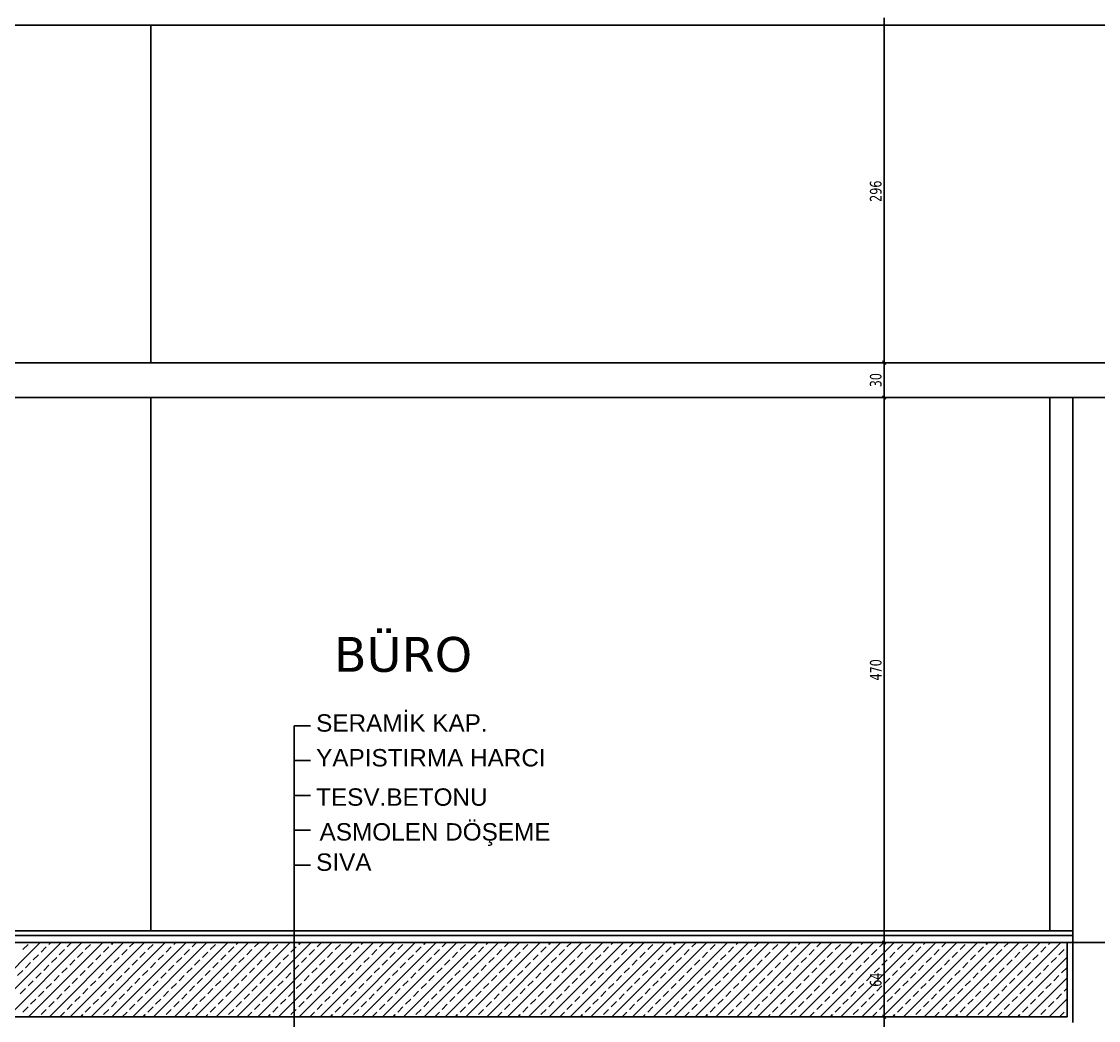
# Model space of a CAD drawing. Header units: millimetres. Extents: x 43168.9 to 43194.6, y -25545.1 to -25543.4.
# Drawn here: x 43184.7564 to 43184.9421, y -25544.32 to -25544.1477 of the extents above; entities that cross this region are included whole.
import ezdxf
from ezdxf.enums import TextEntityAlignment as Align

# ---------------------------------------------------------------- set-up
doc = ezdxf.new("R2010")
doc.units = ezdxf.units.MM
doc.header["$LTSCALE"] = 200
doc.linetypes.add('kesit_$0$HIDDEN2', pattern=[0.1875, 0.125, -0.0625])
for name, color, linetype in [('cam_sgh', 1, 'Continuous'), ('gor-4_sgh', 17, 'Continuous'), ('kaplama-gnl_sgh', 30, 'Continuous'), ('kesit_$0$izd-alt_sgh', 8, 'kesit_$0$HIDDEN2'), ('kolon-b.a_sgh', 6, 'Continuous'), ('metal-mal._sgh', 122, 'Continuous'), ('olcuic_sgh', 183, 'Continuous'), ('siva_sgh', 145, 'Continuous'), ('tarama-betonarme_sgh', 223, 'Continuous'), ('yazi-mahal_sgh', 12, 'Continuous'), ('yazi-malz_sgh', 7, 'Continuous')]:
    doc.layers.add(name, color=color, linetype=linetype)
doc.styles.add('1-200', font='arial.ttf', dxfattribs={"height": 60})
doc.styles.add('dim', font='VERDANA.TTF', dxfattribs={"width": 0.7})
doc.styles.add('text1', font='VERDANA.TTF')

msp = doc.modelspace()

# ---------------------------------------------------------------- linework, layer by layer
at = {"color": 0, "linetype": 'ByBlock', "lineweight": -2}
for p, q in [((43184.90546, -25544.20686), (43184.90486, -25544.20626)), ((43184.90486, -25544.20626), (43184.90546, -25544.20686)), ((43184.90546, -25544.21286), (43184.90486, -25544.21226)), ((43184.90486, -25544.21226), (43184.90546, -25544.21286)), ((43184.90546, -25544.30686), (43184.90486, -25544.30626)), ((43184.90486, -25544.30626), (43184.90546, -25544.30686)), ((43184.90546, -25544.31966), (43184.90486, -25544.31906)), ((43184.90486, -25544.31906), (43184.90546, -25544.31966))]:
    msp.add_line(p, q, dxfattribs=at)
at = {"layer": 'cam_sgh'}
for p, q in [((43184.93371, -25544.30456), (43184.93371, -25544.21256)), ((43184.93771, -25544.30456), (43184.93771, -25544.21256))]:
    msp.add_line(p, q, dxfattribs=at)
at = {"layer": 'gor-4_sgh'}
for p, q in [((43184.77869, -25544.14836), (43184.77869, -25544.20656)), ((43184.77869, -25544.21256), (43184.77869, -25544.30456))]:
    msp.add_line(p, q, dxfattribs=at)
at = {"layer": 'kaplama-gnl_sgh'}
for p, q in [((43184.65169, -25544.30456), (43184.93771, -25544.30456)), ((43184.92669, -25544.30456), (43184.65169, -25544.30456)), ((43184.65169, -25544.30536), (43184.93771, -25544.30536)), ((43184.92669, -25544.30536), (43184.65169, -25544.30536))]:
    msp.add_line(p, q, dxfattribs=at)
at = {"layer": 'kesit_$0$izd-alt_sgh'}
for p, q in [((43185.17869, -25544.20656), (43183.58059, -25544.20656)), ((43185.17869, -25544.30656), (43183.58059, -25544.30656))]:
    msp.add_line(p, q, dxfattribs=at)
at = {"layer": 'kolon-b.a_sgh'}
for p, q in [((43184.53869, -25544.30656), (43184.93671, -25544.30656)), ((43184.93671, -25544.30656), (43184.93671, -25544.31296)), ((43184.93671, -25544.31296), (43184.93671, -25544.31296)), ((43184.93671, -25544.31296), (43184.93671, -25544.31936)), ((43184.93671, -25544.31936), (43184.53309, -25544.31936)), ((43184.93671, -25544.31936), (43184.93671, -25544.31936))]:
    msp.add_line(p, q, dxfattribs=at)
at = {"layer": 'metal-mal._sgh'}
for p, q in [((43184.44929, -25544.20656), (43185.05671, -25544.20656)), ((43184.43769, -25544.21256), (43185.05671, -25544.21256))]:
    msp.add_line(p, q, dxfattribs=at)
at = {"layer": 'olcuic_sgh'}
for p, q in [((43184.90516, -25544.20681), (43184.90516, -25544.14711)), ((43184.90816, -25544.20656), (43184.90456, -25544.20656)), ((43184.90816, -25544.20656), (43184.90456, -25544.20656)), ((43184.90516, -25544.21281), (43184.90516, -25544.20631)), ((43184.90816, -25544.21256), (43184.90456, -25544.21256)), ((43184.90816, -25544.21256), (43184.90456, -25544.21256)), ((43184.90516, -25544.30681), (43184.90516, -25544.21231)), ((43184.90816, -25544.30656), (43184.90456, -25544.30656)), ((43184.90816, -25544.30656), (43184.90456, -25544.30656)), ((43184.90516, -25544.31961), (43184.90516, -25544.30631)), ((43184.90516, -25544.42681), (43184.90516, -25544.31911)), ((43184.90816, -25544.31936), (43184.90456, -25544.31936)), ((43184.90816, -25544.31936), (43184.90456, -25544.31936))]:
    msp.add_line(p, q, dxfattribs=at)
at = {"layer": 'siva_sgh'}
for p, q in [((43184.54209, -25544.14836), (43185.11969, -25544.14836)), ((43184.93771, -25544.32036), (43184.93771, -25544.30456))]:
    msp.add_line(p, q, dxfattribs=at)
at = {"layer": 'tarama-betonarme_sgh'}
for p, q in [((43184.74682, -25544.31936), (43184.75962, -25544.30656)), ((43184.75041, -25544.31936), (43184.76321, -25544.30656)), ((43184.754, -25544.31936), (43184.7668, -25544.30656)), ((43184.75661, -25544.30778), (43184.7575, -25544.30688)), ((43184.7576, -25544.31936), (43184.7704, -25544.30656)), ((43184.75975, -25544.30823), (43184.76065, -25544.30733)), ((43184.7611, -25544.30688), (43184.76142, -25544.30656)), ((43184.76119, -25544.31936), (43184.77399, -25544.30656)), ((43184.76289, -25544.30868), (43184.76379, -25544.30778)), ((43184.76424, -25544.30733), (43184.76501, -25544.30656)), ((43184.76478, -25544.31936), (43184.77758, -25544.30656)), ((43184.76738, -25544.30778), (43184.76828, -25544.30688)), ((43184.76837, -25544.31936), (43184.78117, -25544.30656)), ((43184.77052, -25544.30823), (43184.77142, -25544.30733)), ((43184.77187, -25544.30688), (43184.77219, -25544.30656)), ((43184.77197, -25544.31936), (43184.78477, -25544.30656)), ((43184.77367, -25544.30868), (43184.77457, -25544.30778)), ((43184.77501, -25544.30733), (43184.77579, -25544.30656)), ((43184.77556, -25544.31936), (43184.78836, -25544.30656)), ((43184.77816, -25544.30778), (43184.77906, -25544.30688)), ((43184.77915, -25544.31936), (43184.79195, -25544.30656)), ((43184.7813, -25544.30823), (43184.7822, -25544.30733)), ((43184.78265, -25544.30688), (43184.78297, -25544.30656)), ((43184.78274, -25544.31936), (43184.79554, -25544.30656)), ((43184.78444, -25544.30868), (43184.78534, -25544.30778)), ((43184.78579, -25544.30733), (43184.78656, -25544.30656)), ((43184.78633, -25544.31936), (43184.79913, -25544.30656)), ((43184.78893, -25544.30778), (43184.78983, -25544.30688)), ((43184.78993, -25544.31936), (43184.80273, -25544.30656)), ((43184.79208, -25544.30823), (43184.79298, -25544.30733)), ((43184.79342, -25544.30688), (43184.79375, -25544.30656)), ((43184.79352, -25544.31936), (43184.80632, -25544.30656)), ((43184.79522, -25544.30868), (43184.79612, -25544.30778)), ((43184.79657, -25544.30733), (43184.79734, -25544.30656)), ((43184.79711, -25544.31936), (43184.80991, -25544.30656)), ((43184.79971, -25544.30778), (43184.80061, -25544.30688)), ((43184.8007, -25544.31936), (43184.8135, -25544.30656)), ((43184.80285, -25544.30823), (43184.80375, -25544.30733)), ((43184.8042, -25544.30688), (43184.80452, -25544.30656)), ((43184.80429, -25544.31936), (43184.81709, -25544.30656)), ((43184.806, -25544.30868), (43184.80689, -25544.30778)), ((43184.80734, -25544.30733), (43184.80811, -25544.30656)), ((43184.80789, -25544.31936), (43184.82069, -25544.30656)), ((43184.81049, -25544.30778), (43184.81138, -25544.30688)), ((43184.81148, -25544.31936), (43184.82428, -25544.30656)), ((43184.81363, -25544.30823), (43184.81453, -25544.30733)), ((43184.81498, -25544.30688), (43184.8153, -25544.30656)), ((43184.81507, -25544.31936), (43184.82787, -25544.30656)), ((43184.81677, -25544.30868), (43184.81767, -25544.30778)), ((43184.81812, -25544.30733), (43184.81889, -25544.30656)), ((43184.81866, -25544.31936), (43184.83146, -25544.30656)), ((43184.82126, -25544.30778), (43184.82216, -25544.30688)), ((43184.82225, -25544.31936), (43184.83505, -25544.30656)), ((43184.82441, -25544.30823), (43184.8253, -25544.30733)), ((43184.82575, -25544.30688), (43184.82607, -25544.30656)), ((43184.82585, -25544.31936), (43184.83865, -25544.30656)), ((43184.82755, -25544.30868), (43184.82845, -25544.30778)), ((43184.8289, -25544.30733), (43184.82967, -25544.30656)), ((43184.82944, -25544.31936), (43184.84224, -25544.30656)), ((43184.83204, -25544.30778), (43184.83294, -25544.30688)), ((43184.83303, -25544.31936), (43184.84583, -25544.30656)), ((43184.83518, -25544.30823), (43184.83608, -25544.30733)), ((43184.83653, -25544.30688), (43184.83685, -25544.30656)), ((43184.83662, -25544.31936), (43184.84942, -25544.30656)), ((43184.83833, -25544.30868), (43184.83922, -25544.30778)), ((43184.83967, -25544.30733), (43184.84044, -25544.30656)), ((43184.84022, -25544.31936), (43184.85302, -25544.30656)), ((43184.84282, -25544.30778), (43184.84371, -25544.30688)), ((43184.84381, -25544.31936), (43184.85661, -25544.30656)), ((43184.84596, -25544.30823), (43184.84686, -25544.30733)), ((43184.84731, -25544.30688), (43184.84763, -25544.30656)), ((43184.8474, -25544.31936), (43184.8602, -25544.30656)), ((43184.8491, -25544.30868), (43184.85, -25544.30778)), ((43184.85045, -25544.30733), (43184.85122, -25544.30656)), ((43184.85099, -25544.31936), (43184.86379, -25544.30656)), ((43184.85359, -25544.30778), (43184.85449, -25544.30688)), ((43184.85458, -25544.31936), (43184.86738, -25544.30656)), ((43184.85674, -25544.30823), (43184.85763, -25544.30733)), ((43184.85808, -25544.30688), (43184.8584, -25544.30656)), ((43184.85818, -25544.31936), (43184.87098, -25544.30656)), ((43184.85988, -25544.30868), (43184.86078, -25544.30778)), ((43184.86123, -25544.30733), (43184.862, -25544.30656)), ((43184.86177, -25544.31936), (43184.87457, -25544.30656)), ((43184.86437, -25544.30778), (43184.86527, -25544.30688)), ((43184.86536, -25544.31936), (43184.87816, -25544.30656)), ((43184.86751, -25544.30823), (43184.86841, -25544.30733)), ((43184.86886, -25544.30688), (43184.86918, -25544.30656)), ((43184.86895, -25544.31936), (43184.88175, -25544.30656)), ((43184.87065, -25544.30868), (43184.87155, -25544.30778)), ((43184.872, -25544.30733), (43184.87277, -25544.30656)), ((43184.87254, -25544.31936), (43184.88534, -25544.30656)), ((43184.87514, -25544.30778), (43184.87604, -25544.30688)), ((43184.87614, -25544.31936), (43184.88894, -25544.30656)), ((43184.87829, -25544.30823), (43184.87919, -25544.30733)), ((43184.87963, -25544.30688), (43184.87996, -25544.30656)), ((43184.87973, -25544.31936), (43184.89253, -25544.30656)), ((43184.88143, -25544.30868), (43184.88233, -25544.30778)), ((43184.88278, -25544.30733), (43184.88355, -25544.30656)), ((43184.88332, -25544.31936), (43184.89612, -25544.30656)), ((43184.88592, -25544.30778), (43184.88682, -25544.30688)), ((43184.88691, -25544.31936), (43184.89971, -25544.30656)), ((43184.88906, -25544.30823), (43184.88996, -25544.30733)), ((43184.89041, -25544.30688), (43184.89073, -25544.30656)), ((43184.8905, -25544.31936), (43184.9033, -25544.30656)), ((43184.89221, -25544.30868), (43184.89311, -25544.30778)), ((43184.89355, -25544.30733), (43184.89432, -25544.30656)), ((43184.8941, -25544.31936), (43184.9069, -25544.30656)), ((43184.8967, -25544.30778), (43184.8976, -25544.30688)), ((43184.89769, -25544.31936), (43184.91049, -25544.30656)), ((43184.89984, -25544.30823), (43184.90074, -25544.30733)), ((43184.90119, -25544.30688), (43184.90151, -25544.30656)), ((43184.90128, -25544.31936), (43184.91408, -25544.30656)), ((43184.90298, -25544.30868), (43184.90388, -25544.30778)), ((43184.90433, -25544.30733), (43184.9051, -25544.30656)), ((43184.90487, -25544.31936), (43184.91767, -25544.30656)), ((43184.90747, -25544.30778), (43184.90837, -25544.30688)), ((43184.90847, -25544.31936), (43184.92127, -25544.30656)), ((43184.91062, -25544.30823), (43184.91151, -25544.30733)), ((43184.91196, -25544.30688), (43184.91228, -25544.30656)), ((43184.91206, -25544.31936), (43184.92486, -25544.30656)), ((43184.91376, -25544.30868), (43184.91466, -25544.30778)), ((43184.91511, -25544.30733), (43184.91588, -25544.30656)), ((43184.91565, -25544.31936), (43184.92845, -25544.30656)), ((43184.91825, -25544.30778), (43184.91915, -25544.30688)), ((43184.91924, -25544.31936), (43184.93204, -25544.30656)), ((43184.92139, -25544.30823), (43184.92229, -25544.30733)), ((43184.92274, -25544.30688), (43184.92306, -25544.30656)), ((43184.92283, -25544.31936), (43184.93563, -25544.30656)), ((43184.92454, -25544.30868), (43184.92543, -25544.30778)), ((43184.92588, -25544.30733), (43184.92665, -25544.30656)), ((43184.92903, -25544.30778), (43184.92992, -25544.30688)), ((43184.93217, -25544.30823), (43184.93307, -25544.30733)), ((43184.93352, -25544.30688), (43184.93384, -25544.30656)), ((43184.93531, -25544.30868), (43184.93621, -25544.30778)), ((43184.93666, -25544.30733), (43184.93671, -25544.30728)), ((43184.7584, -25544.30957), (43184.7593, -25544.30868)), ((43184.76154, -25544.31002), (43184.76244, -25544.30913)), ((43184.76469, -25544.31047), (43184.76559, -25544.30957)), ((43184.76603, -25544.30913), (43184.76693, -25544.30823)), ((43184.76918, -25544.30957), (43184.77008, -25544.30868)), ((43184.77232, -25544.31002), (43184.77322, -25544.30913)), ((43184.77546, -25544.31047), (43184.77636, -25544.30957)), ((43184.77681, -25544.30913), (43184.77771, -25544.30823)), ((43184.77995, -25544.30957), (43184.78085, -25544.30868)), ((43184.7831, -25544.31002), (43184.784, -25544.30913)), ((43184.78624, -25544.31047), (43184.78714, -25544.30957)), ((43184.78759, -25544.30913), (43184.78849, -25544.30823)), ((43184.79073, -25544.30957), (43184.79163, -25544.30868)), ((43184.79387, -25544.31002), (43184.79477, -25544.30913)), ((43184.79702, -25544.31047), (43184.79791, -25544.30957)), ((43184.79836, -25544.30913), (43184.79926, -25544.30823)), ((43184.80151, -25544.30957), (43184.8024, -25544.30868)), ((43184.80465, -25544.31002), (43184.80555, -25544.30913)), ((43184.80779, -25544.31047), (43184.80869, -25544.30957)), ((43184.80914, -25544.30913), (43184.81004, -25544.30823)), ((43184.81228, -25544.30957), (43184.81318, -25544.30868)), ((43184.81543, -25544.31002), (43184.81632, -25544.30913)), ((43184.81857, -25544.31047), (43184.81947, -25544.30957)), ((43184.81992, -25544.30913), (43184.82081, -25544.30823)), ((43184.82306, -25544.30957), (43184.82396, -25544.30868)), ((43184.8262, -25544.31002), (43184.8271, -25544.30913)), ((43184.82935, -25544.31047), (43184.83024, -25544.30957)), ((43184.83069, -25544.30913), (43184.83159, -25544.30823)), ((43184.83384, -25544.30957), (43184.83473, -25544.30868)), ((43184.83698, -25544.31002), (43184.83788, -25544.30913)), ((43184.84012, -25544.31047), (43184.84102, -25544.30957)), ((43184.84147, -25544.30913), (43184.84237, -25544.30823)), ((43184.84461, -25544.30957), (43184.84551, -25544.30868)), ((43184.84775, -25544.31002), (43184.84865, -25544.30913)), ((43184.8509, -25544.31047), (43184.8518, -25544.30957)), ((43184.85225, -25544.30913), (43184.85314, -25544.30823)), ((43184.85539, -25544.30957), (43184.85629, -25544.30868)), ((43184.85853, -25544.31002), (43184.85943, -25544.30913)), ((43184.86167, -25544.31047), (43184.86257, -25544.30957)), ((43184.86302, -25544.30913), (43184.86392, -25544.30823)), ((43184.86616, -25544.30957), (43184.86706, -25544.30868)), ((43184.86931, -25544.31002), (43184.87021, -25544.30913)), ((43184.87245, -25544.31047), (43184.87335, -25544.30957)), ((43184.8738, -25544.30913), (43184.8747, -25544.30823)), ((43184.87694, -25544.30957), (43184.87784, -25544.30868)), ((43184.88008, -25544.31002), (43184.88098, -25544.30913)), ((43184.88323, -25544.31047), (43184.88412, -25544.30957)), ((43184.88457, -25544.30913), (43184.88547, -25544.30823)), ((43184.88772, -25544.30957), (43184.88862, -25544.30868)), ((43184.89086, -25544.31002), (43184.89176, -25544.30913)), ((43184.894, -25544.31047), (43184.8949, -25544.30957)), ((43184.89535, -25544.30913), (43184.89625, -25544.30823)), ((43184.89849, -25544.30957), (43184.89939, -25544.30868)), ((43184.90164, -25544.31002), (43184.90253, -25544.30913)), ((43184.90478, -25544.31047), (43184.90568, -25544.30957)), ((43184.90613, -25544.30913), (43184.90702, -25544.30823)), ((43184.90927, -25544.30957), (43184.91017, -25544.30868)), ((43184.91241, -25544.31002), (43184.91331, -25544.30913)), ((43184.91556, -25544.31047), (43184.91645, -25544.30957)), ((43184.9169, -25544.30913), (43184.9178, -25544.30823)), ((43184.92005, -25544.30957), (43184.92094, -25544.30868)), ((43184.92319, -25544.31002), (43184.92409, -25544.30913)), ((43184.92633, -25544.31047), (43184.92723, -25544.30957)), ((43184.92643, -25544.31936), (43184.93671, -25544.30908)), ((43184.92768, -25544.30913), (43184.92858, -25544.30823)), ((43184.93082, -25544.30957), (43184.93172, -25544.30868)), ((43184.93397, -25544.31002), (43184.93486, -25544.30913)), ((43184.75571, -25544.31227), (43184.75661, -25544.31137)), ((43184.75705, -25544.31092), (43184.75795, -25544.31002)), ((43184.7602, -25544.31137), (43184.7611, -25544.31047)), ((43184.76334, -25544.31182), (43184.76424, -25544.31092)), ((43184.76648, -25544.31227), (43184.76738, -25544.31137)), ((43184.76783, -25544.31092), (43184.76873, -25544.31002)), ((43184.77097, -25544.31137), (43184.77187, -25544.31047)), ((43184.77412, -25544.31182), (43184.77501, -25544.31092)), ((43184.77726, -25544.31227), (43184.77816, -25544.31137)), ((43184.77861, -25544.31092), (43184.7795, -25544.31002)), ((43184.78175, -25544.31137), (43184.78265, -25544.31047)), ((43184.78489, -25544.31182), (43184.78579, -25544.31092)), ((43184.78804, -25544.31227), (43184.78893, -25544.31137)), ((43184.78938, -25544.31092), (43184.79028, -25544.31002)), ((43184.79253, -25544.31137), (43184.79342, -25544.31047)), ((43184.79567, -25544.31182), (43184.79657, -25544.31092)), ((43184.79881, -25544.31227), (43184.79971, -25544.31137)), ((43184.80016, -25544.31092), (43184.80106, -25544.31002)), ((43184.8033, -25544.31137), (43184.8042, -25544.31047)), ((43184.80645, -25544.31182), (43184.80734, -25544.31092)), ((43184.80959, -25544.31227), (43184.81049, -25544.31137)), ((43184.81094, -25544.31092), (43184.81183, -25544.31002)), ((43184.81408, -25544.31137), (43184.81498, -25544.31047)), ((43184.81722, -25544.31182), (43184.81812, -25544.31092)), ((43184.82037, -25544.31227), (43184.82126, -25544.31137)), ((43184.82171, -25544.31092), (43184.82261, -25544.31002)), ((43184.82486, -25544.31137), (43184.82575, -25544.31047)), ((43184.828, -25544.31182), (43184.8289, -25544.31092)), ((43184.83114, -25544.31227), (43184.83204, -25544.31137)), ((43184.83249, -25544.31092), (43184.83339, -25544.31002)), ((43184.83563, -25544.31137), (43184.83653, -25544.31047)), ((43184.83877, -25544.31182), (43184.83967, -25544.31092)), ((43184.84192, -25544.31227), (43184.84282, -25544.31137)), ((43184.84326, -25544.31092), (43184.84416, -25544.31002)), ((43184.84641, -25544.31137), (43184.84731, -25544.31047)), ((43184.84955, -25544.31182), (43184.85045, -25544.31092)), ((43184.85269, -25544.31227), (43184.85359, -25544.31137)), ((43184.85404, -25544.31092), (43184.85494, -25544.31002)), ((43184.85718, -25544.31137), (43184.85808, -25544.31047)), ((43184.86033, -25544.31182), (43184.86123, -25544.31092)), ((43184.86347, -25544.31227), (43184.86437, -25544.31137)), ((43184.86482, -25544.31092), (43184.86572, -25544.31002)), ((43184.86796, -25544.31137), (43184.86886, -25544.31047)), ((43184.8711, -25544.31182), (43184.872, -25544.31092)), ((43184.87425, -25544.31227), (43184.87514, -25544.31137)), ((43184.87559, -25544.31092), (43184.87649, -25544.31002)), ((43184.87874, -25544.31137), (43184.87963, -25544.31047)), ((43184.88188, -25544.31182), (43184.88278, -25544.31092)), ((43184.88502, -25544.31227), (43184.88592, -25544.31137)), ((43184.88637, -25544.31092), (43184.88727, -25544.31002)), ((43184.88951, -25544.31137), (43184.89041, -25544.31047)), ((43184.89266, -25544.31182), (43184.89355, -25544.31092)), ((43184.8958, -25544.31227), (43184.8967, -25544.31137)), ((43184.89715, -25544.31092), (43184.89804, -25544.31002)), ((43184.90029, -25544.31137), (43184.90119, -25544.31047)), ((43184.90343, -25544.31182), (43184.90433, -25544.31092)), ((43184.90658, -25544.31227), (43184.90747, -25544.31137)), ((43184.90792, -25544.31092), (43184.90882, -25544.31002)), ((43184.91107, -25544.31137), (43184.91196, -25544.31047)), ((43184.91421, -25544.31182), (43184.91511, -25544.31092)), ((43184.91735, -25544.31227), (43184.91825, -25544.31137)), ((43184.9187, -25544.31092), (43184.9196, -25544.31002)), ((43184.92184, -25544.31137), (43184.92274, -25544.31047)), ((43184.92499, -25544.31182), (43184.92588, -25544.31092)), ((43184.92813, -25544.31227), (43184.92903, -25544.31137)), ((43184.92948, -25544.31092), (43184.93037, -25544.31002)), ((43184.93262, -25544.31137), (43184.93352, -25544.31047)), ((43184.93576, -25544.31182), (43184.93666, -25544.31092)), ((43184.7575, -25544.31406), (43184.7584, -25544.31317)), ((43184.75885, -25544.31272), (43184.75975, -25544.31182)), ((43184.76065, -25544.31451), (43184.76154, -25544.31362)), ((43184.76199, -25544.31317), (43184.76289, -25544.31227)), ((43184.76514, -25544.31362), (43184.76603, -25544.31272)), ((43184.76828, -25544.31406), (43184.76918, -25544.31317)), ((43184.76963, -25544.31272), (43184.77052, -25544.31182)), ((43184.77142, -25544.31451), (43184.77232, -25544.31362)), ((43184.77277, -25544.31317), (43184.77367, -25544.31227)), ((43184.77591, -25544.31362), (43184.77681, -25544.31272)), ((43184.77906, -25544.31406), (43184.77995, -25544.31317)), ((43184.7804, -25544.31272), (43184.7813, -25544.31182)), ((43184.7822, -25544.31451), (43184.7831, -25544.31362)), ((43184.78355, -25544.31317), (43184.78444, -25544.31227)), ((43184.78669, -25544.31362), (43184.78759, -25544.31272)), ((43184.78983, -25544.31406), (43184.79073, -25544.31317)), ((43184.79118, -25544.31272), (43184.79208, -25544.31182)), ((43184.79298, -25544.31451), (43184.79387, -25544.31362)), ((43184.79432, -25544.31317), (43184.79522, -25544.31227)), ((43184.79747, -25544.31362), (43184.79836, -25544.31272)), ((43184.80061, -25544.31406), (43184.80151, -25544.31317)), ((43184.80196, -25544.31272), (43184.80285, -25544.31182)), ((43184.80375, -25544.31451), (43184.80465, -25544.31362)), ((43184.8051, -25544.31317), (43184.806, -25544.31227)), ((43184.80824, -25544.31362), (43184.80914, -25544.31272)), ((43184.81138, -25544.31406), (43184.81228, -25544.31317)), ((43184.81273, -25544.31272), (43184.81363, -25544.31182)), ((43184.81453, -25544.31451), (43184.81543, -25544.31362)), ((43184.81588, -25544.31317), (43184.81677, -25544.31227)), ((43184.81902, -25544.31362), (43184.81992, -25544.31272)), ((43184.82216, -25544.31406), (43184.82306, -25544.31317)), ((43184.82351, -25544.31272), (43184.82441, -25544.31182)), ((43184.8253, -25544.31451), (43184.8262, -25544.31362)), ((43184.82665, -25544.31317), (43184.82755, -25544.31227)), ((43184.82979, -25544.31362), (43184.83069, -25544.31272)), ((43184.83294, -25544.31406), (43184.83384, -25544.31317)), ((43184.83428, -25544.31272), (43184.83518, -25544.31182)), ((43184.83608, -25544.31451), (43184.83698, -25544.31362)), ((43184.83743, -25544.31317), (43184.83833, -25544.31227)), ((43184.84057, -25544.31362), (43184.84147, -25544.31272)), ((43184.84371, -25544.31406), (43184.84461, -25544.31317)), ((43184.84506, -25544.31272), (43184.84596, -25544.31182)), ((43184.84686, -25544.31451), (43184.84775, -25544.31362)), ((43184.8482, -25544.31317), (43184.8491, -25544.31227)), ((43184.85135, -25544.31362), (43184.85225, -25544.31272)), ((43184.85449, -25544.31406), (43184.85539, -25544.31317)), ((43184.85584, -25544.31272), (43184.85674, -25544.31182)), ((43184.85763, -25544.31451), (43184.85853, -25544.31362)), ((43184.85898, -25544.31317), (43184.85988, -25544.31227)), ((43184.86212, -25544.31362), (43184.86302, -25544.31272)), ((43184.86527, -25544.31406), (43184.86616, -25544.31317)), ((43184.86661, -25544.31272), (43184.86751, -25544.31182)), ((43184.86841, -25544.31451), (43184.86931, -25544.31362)), ((43184.86976, -25544.31317), (43184.87065, -25544.31227)), ((43184.8729, -25544.31362), (43184.8738, -25544.31272)), ((43184.87604, -25544.31406), (43184.87694, -25544.31317)), ((43184.87739, -25544.31272), (43184.87829, -25544.31182)), ((43184.87919, -25544.31451), (43184.88008, -25544.31362)), ((43184.88053, -25544.31317), (43184.88143, -25544.31227)), ((43184.88368, -25544.31362), (43184.88457, -25544.31272)), ((43184.88682, -25544.31406), (43184.88772, -25544.31317)), ((43184.88817, -25544.31272), (43184.88906, -25544.31182)), ((43184.88996, -25544.31451), (43184.89086, -25544.31362)), ((43184.89131, -25544.31317), (43184.89221, -25544.31227)), ((43184.89445, -25544.31362), (43184.89535, -25544.31272)), ((43184.8976, -25544.31406), (43184.89849, -25544.31317)), ((43184.89894, -25544.31272), (43184.89984, -25544.31182)), ((43184.90074, -25544.31451), (43184.90164, -25544.31362)), ((43184.90209, -25544.31317), (43184.90298, -25544.31227)), ((43184.90523, -25544.31362), (43184.90613, -25544.31272)), ((43184.90837, -25544.31406), (43184.90927, -25544.31317)), ((43184.90972, -25544.31272), (43184.91062, -25544.31182)), ((43184.91151, -25544.31451), (43184.91241, -25544.31362)), ((43184.91286, -25544.31317), (43184.91376, -25544.31227)), ((43184.916, -25544.31362), (43184.9169, -25544.31272)), ((43184.91915, -25544.31406), (43184.92005, -25544.31317)), ((43184.9205, -25544.31272), (43184.92139, -25544.31182)), ((43184.92229, -25544.31451), (43184.92319, -25544.31362)), ((43184.92364, -25544.31317), (43184.92454, -25544.31227)), ((43184.92678, -25544.31362), (43184.92768, -25544.31272)), ((43184.92992, -25544.31406), (43184.93082, -25544.31317)), ((43184.93002, -25544.31936), (43184.93671, -25544.31267)), ((43184.93127, -25544.31272), (43184.93217, -25544.31182)), ((43184.93307, -25544.31451), (43184.93397, -25544.31362)), ((43184.93441, -25544.31317), (43184.93531, -25544.31227)), ((43184.75616, -25544.31541), (43184.75705, -25544.31451)), ((43184.7593, -25544.31586), (43184.7602, -25544.31496)), ((43184.76244, -25544.31631), (43184.76334, -25544.31541)), ((43184.76379, -25544.31496), (43184.76469, -25544.31406)), ((43184.76693, -25544.31541), (43184.76783, -25544.31451)), ((43184.77008, -25544.31586), (43184.77097, -25544.31496)), ((43184.77322, -25544.31631), (43184.77412, -25544.31541)), ((43184.77457, -25544.31496), (43184.77546, -25544.31406)), ((43184.77771, -25544.31541), (43184.77861, -25544.31451)), ((43184.78085, -25544.31586), (43184.78175, -25544.31496)), ((43184.784, -25544.31631), (43184.78489, -25544.31541)), ((43184.78534, -25544.31496), (43184.78624, -25544.31406)), ((43184.78849, -25544.31541), (43184.78938, -25544.31451)), ((43184.79163, -25544.31586), (43184.79253, -25544.31496)), ((43184.79477, -25544.31631), (43184.79567, -25544.31541)), ((43184.79612, -25544.31496), (43184.79702, -25544.31406)), ((43184.79926, -25544.31541), (43184.80016, -25544.31451)), ((43184.8024, -25544.31586), (43184.8033, -25544.31496)), ((43184.80555, -25544.31631), (43184.80645, -25544.31541)), ((43184.80689, -25544.31496), (43184.80779, -25544.31406)), ((43184.81004, -25544.31541), (43184.81094, -25544.31451)), ((43184.81318, -25544.31586), (43184.81408, -25544.31496)), ((43184.81632, -25544.31631), (43184.81722, -25544.31541)), ((43184.81767, -25544.31496), (43184.81857, -25544.31406)), ((43184.82081, -25544.31541), (43184.82171, -25544.31451)), ((43184.82396, -25544.31586), (43184.82486, -25544.31496)), ((43184.8271, -25544.31631), (43184.828, -25544.31541)), ((43184.82845, -25544.31496), (43184.82935, -25544.31406)), ((43184.83159, -25544.31541), (43184.83249, -25544.31451)), ((43184.83473, -25544.31586), (43184.83563, -25544.31496)), ((43184.83788, -25544.31631), (43184.83877, -25544.31541)), ((43184.83922, -25544.31496), (43184.84012, -25544.31406)), ((43184.84237, -25544.31541), (43184.84326, -25544.31451)), ((43184.84551, -25544.31586), (43184.84641, -25544.31496)), ((43184.84865, -25544.31631), (43184.84955, -25544.31541)), ((43184.85, -25544.31496), (43184.8509, -25544.31406)), ((43184.85314, -25544.31541), (43184.85404, -25544.31451)), ((43184.85629, -25544.31586), (43184.85718, -25544.31496)), ((43184.85943, -25544.31631), (43184.86033, -25544.31541)), ((43184.86078, -25544.31496), (43184.86167, -25544.31406)), ((43184.86392, -25544.31541), (43184.86482, -25544.31451)), ((43184.86706, -25544.31586), (43184.86796, -25544.31496)), ((43184.87021, -25544.31631), (43184.8711, -25544.31541)), ((43184.87155, -25544.31496), (43184.87245, -25544.31406)), ((43184.8747, -25544.31541), (43184.87559, -25544.31451)), ((43184.87784, -25544.31586), (43184.87874, -25544.31496)), ((43184.88098, -25544.31631), (43184.88188, -25544.31541)), ((43184.88233, -25544.31496), (43184.88323, -25544.31406)), ((43184.88547, -25544.31541), (43184.88637, -25544.31451)), ((43184.88862, -25544.31586), (43184.88951, -25544.31496)), ((43184.89176, -25544.31631), (43184.89266, -25544.31541)), ((43184.89311, -25544.31496), (43184.894, -25544.31406)), ((43184.89625, -25544.31541), (43184.89715, -25544.31451)), ((43184.89939, -25544.31586), (43184.90029, -25544.31496)), ((43184.90253, -25544.31631), (43184.90343, -25544.31541)), ((43184.90388, -25544.31496), (43184.90478, -25544.31406)), ((43184.90702, -25544.31541), (43184.90792, -25544.31451)), ((43184.91017, -25544.31586), (43184.91107, -25544.31496)), ((43184.91331, -25544.31631), (43184.91421, -25544.31541)), ((43184.91466, -25544.31496), (43184.91556, -25544.31406)), ((43184.9178, -25544.31541), (43184.9187, -25544.31451)), ((43184.92094, -25544.31586), (43184.92184, -25544.31496)), ((43184.92409, -25544.31631), (43184.92499, -25544.31541)), ((43184.92543, -25544.31496), (43184.92633, -25544.31406)), ((43184.92858, -25544.31541), (43184.92948, -25544.31451)), ((43184.93172, -25544.31586), (43184.93262, -25544.31496)), ((43184.93486, -25544.31631), (43184.93576, -25544.31541)), ((43184.93621, -25544.31496), (43184.93671, -25544.31446)), ((43184.75795, -25544.31721), (43184.75885, -25544.31631)), ((43184.7611, -25544.31766), (43184.76199, -25544.31676)), ((43184.76424, -25544.31811), (43184.76514, -25544.31721)), ((43184.76559, -25544.31676), (43184.76648, -25544.31586)), ((43184.76873, -25544.31721), (43184.76963, -25544.31631)), ((43184.77187, -25544.31766), (43184.77277, -25544.31676)), ((43184.77501, -25544.31811), (43184.77591, -25544.31721)), ((43184.77636, -25544.31676), (43184.77726, -25544.31586)), ((43184.7795, -25544.31721), (43184.7804, -25544.31631)), ((43184.78265, -25544.31766), (43184.78355, -25544.31676)), ((43184.78579, -25544.31811), (43184.78669, -25544.31721)), ((43184.78714, -25544.31676), (43184.78804, -25544.31586)), ((43184.79028, -25544.31721), (43184.79118, -25544.31631)), ((43184.79342, -25544.31766), (43184.79432, -25544.31676)), ((43184.79657, -25544.31811), (43184.79747, -25544.31721)), ((43184.79791, -25544.31676), (43184.79881, -25544.31586)), ((43184.80106, -25544.31721), (43184.80196, -25544.31631)), ((43184.8042, -25544.31766), (43184.8051, -25544.31676)), ((43184.80734, -25544.31811), (43184.80824, -25544.31721)), ((43184.80869, -25544.31676), (43184.80959, -25544.31586)), ((43184.81183, -25544.31721), (43184.81273, -25544.31631)), ((43184.81498, -25544.31766), (43184.81588, -25544.31676)), ((43184.81812, -25544.31811), (43184.81902, -25544.31721)), ((43184.81947, -25544.31676), (43184.82037, -25544.31586)), ((43184.82261, -25544.31721), (43184.82351, -25544.31631)), ((43184.82575, -25544.31766), (43184.82665, -25544.31676)), ((43184.8289, -25544.31811), (43184.82979, -25544.31721)), ((43184.83024, -25544.31676), (43184.83114, -25544.31586)), ((43184.83339, -25544.31721), (43184.83428, -25544.31631)), ((43184.83653, -25544.31766), (43184.83743, -25544.31676)), ((43184.83967, -25544.31811), (43184.84057, -25544.31721)), ((43184.84102, -25544.31676), (43184.84192, -25544.31586)), ((43184.84416, -25544.31721), (43184.84506, -25544.31631)), ((43184.84731, -25544.31766), (43184.8482, -25544.31676)), ((43184.85045, -25544.31811), (43184.85135, -25544.31721)), ((43184.8518, -25544.31676), (43184.85269, -25544.31586)), ((43184.85494, -25544.31721), (43184.85584, -25544.31631)), ((43184.85808, -25544.31766), (43184.85898, -25544.31676)), ((43184.86123, -25544.31811), (43184.86212, -25544.31721)), ((43184.86257, -25544.31676), (43184.86347, -25544.31586)), ((43184.86572, -25544.31721), (43184.86661, -25544.31631)), ((43184.86886, -25544.31766), (43184.86976, -25544.31676)), ((43184.872, -25544.31811), (43184.8729, -25544.31721)), ((43184.87335, -25544.31676), (43184.87425, -25544.31586)), ((43184.87649, -25544.31721), (43184.87739, -25544.31631)), ((43184.87963, -25544.31766), (43184.88053, -25544.31676)), ((43184.88278, -25544.31811), (43184.88368, -25544.31721)), ((43184.88412, -25544.31676), (43184.88502, -25544.31586)), ((43184.88727, -25544.31721), (43184.88817, -25544.31631)), ((43184.89041, -25544.31766), (43184.89131, -25544.31676)), ((43184.89355, -25544.31811), (43184.89445, -25544.31721)), ((43184.8949, -25544.31676), (43184.8958, -25544.31586)), ((43184.89804, -25544.31721), (43184.89894, -25544.31631)), ((43184.90119, -25544.31766), (43184.90209, -25544.31676)), ((43184.90433, -25544.31811), (43184.90523, -25544.31721)), ((43184.90568, -25544.31676), (43184.90658, -25544.31586)), ((43184.90882, -25544.31721), (43184.90972, -25544.31631)), ((43184.91196, -25544.31766), (43184.91286, -25544.31676)), ((43184.91511, -25544.31811), (43184.916, -25544.31721)), ((43184.91645, -25544.31676), (43184.91735, -25544.31586)), ((43184.9196, -25544.31721), (43184.9205, -25544.31631)), ((43184.92274, -25544.31766), (43184.92364, -25544.31676)), ((43184.92588, -25544.31811), (43184.92678, -25544.31721)), ((43184.92723, -25544.31676), (43184.92813, -25544.31586)), ((43184.93037, -25544.31721), (43184.93127, -25544.31631)), ((43184.93352, -25544.31766), (43184.93441, -25544.31676)), ((43184.93361, -25544.31936), (43184.93671, -25544.31626)), ((43184.75661, -25544.31855), (43184.7575, -25544.31766)), ((43184.75975, -25544.319), (43184.76065, -25544.31811)), ((43184.76299, -25544.31936), (43184.76379, -25544.31855)), ((43184.76658, -25544.31936), (43184.76693, -25544.319)), ((43184.76738, -25544.31855), (43184.76828, -25544.31766)), ((43184.77052, -25544.319), (43184.77142, -25544.31811)), ((43184.77376, -25544.31936), (43184.77457, -25544.31855)), ((43184.77735, -25544.31936), (43184.77771, -25544.319)), ((43184.77816, -25544.31855), (43184.77906, -25544.31766)), ((43184.7813, -25544.319), (43184.7822, -25544.31811)), ((43184.78454, -25544.31936), (43184.78534, -25544.31855)), ((43184.78813, -25544.31936), (43184.78849, -25544.319)), ((43184.78893, -25544.31855), (43184.78983, -25544.31766)), ((43184.79208, -25544.319), (43184.79298, -25544.31811)), ((43184.79531, -25544.31936), (43184.79612, -25544.31855)), ((43184.79891, -25544.31936), (43184.79926, -25544.319)), ((43184.79971, -25544.31855), (43184.80061, -25544.31766)), ((43184.80285, -25544.319), (43184.80375, -25544.31811)), ((43184.80609, -25544.31936), (43184.80689, -25544.31855)), ((43184.80968, -25544.31936), (43184.81004, -25544.319)), ((43184.81049, -25544.31855), (43184.81138, -25544.31766)), ((43184.81363, -25544.319), (43184.81453, -25544.31811)), ((43184.81687, -25544.31936), (43184.81767, -25544.31855)), ((43184.82046, -25544.31936), (43184.82081, -25544.319)), ((43184.82126, -25544.31855), (43184.82216, -25544.31766)), ((43184.82441, -25544.319), (43184.8253, -25544.31811)), ((43184.82764, -25544.31936), (43184.82845, -25544.31855)), ((43184.83123, -25544.31936), (43184.83159, -25544.319)), ((43184.83204, -25544.31855), (43184.83294, -25544.31766)), ((43184.83518, -25544.319), (43184.83608, -25544.31811)), ((43184.83842, -25544.31936), (43184.83922, -25544.31855)), ((43184.84201, -25544.31936), (43184.84237, -25544.319)), ((43184.84282, -25544.31855), (43184.84371, -25544.31766)), ((43184.84596, -25544.319), (43184.84686, -25544.31811)), ((43184.8492, -25544.31936), (43184.85, -25544.31855)), ((43184.85279, -25544.31936), (43184.85314, -25544.319)), ((43184.85359, -25544.31855), (43184.85449, -25544.31766)), ((43184.85674, -25544.319), (43184.85763, -25544.31811)), ((43184.85997, -25544.31936), (43184.86078, -25544.31855)), ((43184.86356, -25544.31936), (43184.86392, -25544.319)), ((43184.86437, -25544.31855), (43184.86527, -25544.31766)), ((43184.86751, -25544.319), (43184.86841, -25544.31811)), ((43184.87075, -25544.31936), (43184.87155, -25544.31855)), ((43184.87434, -25544.31936), (43184.8747, -25544.319)), ((43184.87514, -25544.31855), (43184.87604, -25544.31766)), ((43184.87829, -25544.319), (43184.87919, -25544.31811)), ((43184.88152, -25544.31936), (43184.88233, -25544.31855)), ((43184.88512, -25544.31936), (43184.88547, -25544.319)), ((43184.88592, -25544.31855), (43184.88682, -25544.31766)), ((43184.88906, -25544.319), (43184.88996, -25544.31811)), ((43184.8923, -25544.31936), (43184.89311, -25544.31855)), ((43184.89589, -25544.31936), (43184.89625, -25544.319)), ((43184.8967, -25544.31855), (43184.8976, -25544.31766)), ((43184.89984, -25544.319), (43184.90074, -25544.31811)), ((43184.90308, -25544.31936), (43184.90388, -25544.31855)), ((43184.90667, -25544.31936), (43184.90702, -25544.319)), ((43184.90747, -25544.31855), (43184.90837, -25544.31766)), ((43184.91062, -25544.319), (43184.91151, -25544.31811)), ((43184.91385, -25544.31936), (43184.91466, -25544.31855)), ((43184.91745, -25544.31936), (43184.9178, -25544.319)), ((43184.91825, -25544.31855), (43184.91915, -25544.31766)), ((43184.92139, -25544.319), (43184.92229, -25544.31811)), ((43184.92463, -25544.31936), (43184.92543, -25544.31855)), ((43184.92822, -25544.31936), (43184.92858, -25544.319)), ((43184.92903, -25544.31855), (43184.92992, -25544.31766)), ((43184.93217, -25544.319), (43184.93307, -25544.31811)), ((43184.93541, -25544.31936), (43184.93621, -25544.31855)), ((43184.93666, -25544.31811), (43184.93671, -25544.31806))]:
    msp.add_line(p, q, dxfattribs=at)
at = {"layer": 'yazi-malz_sgh'}
for p, q in [((43184.80338, -25544.2692), (43184.80619, -25544.2692)), ((43184.80338, -25544.2692), (43184.80338, -25544.33236)), ((43184.80338, -25544.2752), (43184.80619, -25544.2752)), ((43184.80338, -25544.2812), (43184.80619, -25544.2812)), ((43184.80338, -25544.2872), (43184.80619, -25544.2872)), ((43184.80338, -25544.2932), (43184.80619, -25544.2932))]:
    msp.add_line(p, q, dxfattribs=at)

# ---------------------------------------------------------------- texts
at = {"layer": 'olcuic_sgh', "color": 2, "style": 'dim', "width": 0.7}
for s, p in [('296', (43184.9047, -25544.17882)), ('30', (43184.9047, -25544.2108)), ('470', (43184.9047, -25544.26137)), ('64', (43184.9047, -25544.3142))]:
    msp.add_text(s, height=0.002, rotation=90, dxfattribs=at).set_placement(p)
at = {"layer": 'yazi-mahal_sgh', "style": 'text1'}
msp.add_text('BÜRO', height=0.006, dxfattribs=at).set_placement((43184.83411, -25544.25987), align=Align.RIGHT)
at = {"layer": 'yazi-malz_sgh', "style": '1-200'}
for s, p in [('SERAMİK KAP.', (43184.80719, -25544.2702)), ('YAPISTIRMA HARCI', (43184.80719, -25544.2762)), ('TESV.BETONU', (43184.80719, -25544.28298)), ('ASMOLEN DÖŞEME', (43184.80779, -25544.28898)), ('SIVA', (43184.80719, -25544.2942))]:
    msp.add_text(s, height=0.003, rotation=360, dxfattribs=at).set_placement(p)

doc.saveas('drawing.dxf')
